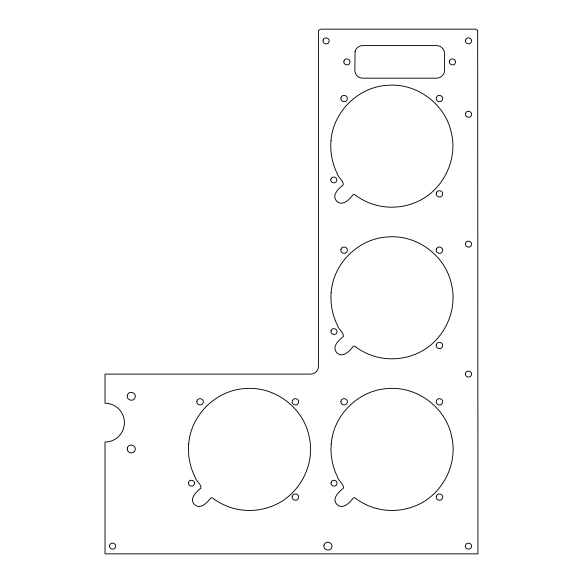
<?xml version="1.0" encoding="UTF-8"?>
<svg xmlns="http://www.w3.org/2000/svg" width="583" height="583" viewBox="0 0 583 583"><rect width="100%" height="100%" fill="white"/><g stroke="black" fill="none" stroke-linecap="round" stroke-linejoin="round"><path stroke-width="0.87" d="M477.674 30.447L477.951 553.85L105.02 553.85L105.02 442.052A19.407 19.407 0 0 0 124.427 422.646A19.407 19.407 0 0 0 105.02 403.239L105.02 374.126L310.615 374.126A7.834 7.834 0 0 0 318.449 366.284L318.449 30.535L320.686 29.15L475.582 29.15L477.623 30.382M196.865 401.257C196.012 405.36 202.76 406.497 203.292 402.336C204.145 398.233 197.404 397.103 196.865 401.257M340.917 97.995C340.064 102.098 346.812 103.227 347.344 99.074C348.197 94.971 341.449 93.841 340.917 97.995M340.917 249.626C340.064 253.729 346.812 254.858 347.344 250.705C348.197 246.602 341.449 245.472 340.917 249.626M340.917 401.257C340.064 405.36 346.812 406.497 347.344 402.336C348.197 398.233 341.449 397.103 340.917 401.257M188.703 443.976C187.726 455.126 189.854 466.502 194.795 476.544C195.531 480.793 201.529 483.963 200.924 488.16C196.442 491.651 188.812 498.603 194.445 504.499C200.253 510.074 207.184 502.67 210.623 498.188C211.097 497.714 211.869 497.62 212.452 497.948C217.736 501.985 223.69 505.111 229.972 507.283C243.614 511.889 258.837 511.466 272.203 506.102C299.465 495.747 315.993 464.199 308.99 435.887C303.022 407.335 274.455 386.077 245.392 388.562C216.264 389.991 190.794 414.885 188.703 443.976M331.006 140.714C330.022 151.864 332.157 163.24 337.098 173.282C337.834 177.523 343.832 180.701 343.219 184.898C338.745 188.389 331.115 195.334 336.748 201.237C342.556 206.805 349.479 199.408 352.919 194.926C353.4 194.452 354.173 194.35 354.756 194.686C360.039 198.723 365.993 201.842 372.267 204.021C385.917 208.627 401.14 208.197 414.506 202.84C441.768 192.477 458.296 160.937 451.293 132.618C445.325 104.073 416.75 82.815 387.695 85.3C358.56 86.729 333.097 111.623 331.006 140.714M331.173 292.345C330.197 303.495 332.325 314.871 337.266 324.913C338.002 329.162 343.999 332.332 343.394 336.529C338.912 340.02 331.282 346.972 336.916 352.868C342.724 358.443 349.654 351.039 353.094 346.557C353.568 346.083 354.34 345.981 354.923 346.317C360.207 350.354 366.16 353.48 372.442 355.652C386.084 360.258 401.308 359.835 414.673 354.471C441.936 344.116 458.464 312.568 451.461 284.256C445.499 255.704 416.925 234.446 387.863 236.931C358.734 238.36 333.265 263.254 331.173 292.345M331.239 443.976C330.255 455.126 332.39 466.502 337.331 476.544C338.067 480.793 344.065 483.963 343.453 488.16C338.978 491.651 331.348 498.603 336.981 504.499C342.789 510.074 349.713 502.67 353.152 498.188C353.633 497.714 354.406 497.62 354.989 497.948C360.272 501.985 366.226 505.111 372.501 507.283C386.15 511.889 401.374 511.466 414.739 506.102C442.001 495.747 458.53 464.199 451.526 435.887C445.558 407.335 416.983 386.077 387.928 388.562C358.793 389.991 333.33 414.885 331.239 443.976M292.243 496.293C291.034 500.309 297.651 502.029 298.554 497.94C299.764 493.925 293.147 492.205 292.243 496.293M436.295 193.031C435.086 197.047 441.703 198.767 442.606 194.671C443.809 190.663 437.192 188.936 436.295 193.031M436.295 344.662C435.086 348.678 441.703 350.398 442.606 346.309C443.809 342.294 437.192 340.574 436.295 344.662M436.295 496.293C435.086 500.309 441.703 502.029 442.606 497.94C443.809 493.925 437.192 492.205 436.295 496.293M127.378 395.267C125.848 400.215 134.003 402.416 135.147 397.358C136.677 392.41 128.522 390.209 127.378 395.267M109.626 545.345C108.445 549.15 114.72 550.84 115.602 546.949C116.782 543.145 110.508 541.454 109.626 545.345M127.378 447.933C125.848 452.882 134.003 455.083 135.147 450.025C136.677 445.077 128.522 442.876 127.378 447.933M188.564 482.411C187.413 486.135 193.556 487.782 194.423 483.977C195.575 480.254 189.431 478.607 188.564 482.411M323.091 40.081C321.911 43.893 328.185 45.583 329.067 41.692C330.248 37.88 323.973 36.19 323.091 40.081M343.919 61.084C342.738 64.895 349.013 66.586 349.895 62.694C351.075 58.89 344.801 57.192 343.919 61.084M330.867 179.141C329.716 182.865 335.859 184.512 336.726 180.715C337.87 176.984 331.727 175.345 330.867 179.141M355.098 51.348L354.836 70.426C354.807 74.566 358.414 78.209 362.568 78.188L436.798 78.188C440.945 78.209 444.552 74.566 444.53 70.426L444.53 53.359C444.552 49.212 440.945 45.569 436.798 45.598L362.568 45.598C359.143 45.612 355.994 48.046 355.098 51.348M331.035 330.772C329.883 334.496 336.027 336.143 336.894 332.346C338.045 328.623 331.902 326.976 331.035 330.772M331.1 482.411C329.949 486.135 336.092 487.782 336.959 483.977C338.104 480.254 331.96 478.607 331.1 482.411M324.017 545.105C322.486 550.053 330.641 552.254 331.785 547.189C333.316 542.248 325.161 540.04 324.017 545.105M449.464 61.084C448.283 64.895 454.558 66.586 455.44 62.694C456.62 58.89 450.346 57.192 449.464 61.084M465.496 40.081C464.323 43.893 470.59 45.583 471.472 41.692C472.653 37.88 466.378 36.19 465.496 40.081M465.496 113.488C464.323 117.292 470.59 118.983 471.472 115.091C472.653 111.287 466.378 109.597 465.496 113.488M465.496 243.373C464.323 247.177 470.59 248.868 471.472 244.977C472.653 241.173 466.378 239.482 465.496 243.373M465.496 373.258C464.323 377.063 470.59 378.761 471.472 374.869C472.653 371.058 466.378 369.367 465.496 373.258M465.496 545.345C464.323 549.15 470.59 550.84 471.472 546.949C472.653 543.145 466.378 541.454 465.496 545.345M292.382 400.565C290.647 404.376 296.973 406.97 298.416 403.035C300.15 399.217 293.817 396.629 292.382 400.565M436.434 97.295C434.699 101.114 441.025 103.701 442.468 99.766C444.195 95.955 437.869 93.36 436.434 97.295M436.434 248.934C434.699 252.745 441.025 255.339 442.468 251.404C444.195 247.586 437.869 244.998 436.434 248.934M436.434 400.565C434.699 404.376 441.025 406.97 442.468 403.035C444.195 399.217 437.869 396.629 436.434 400.565"/></g></svg>
